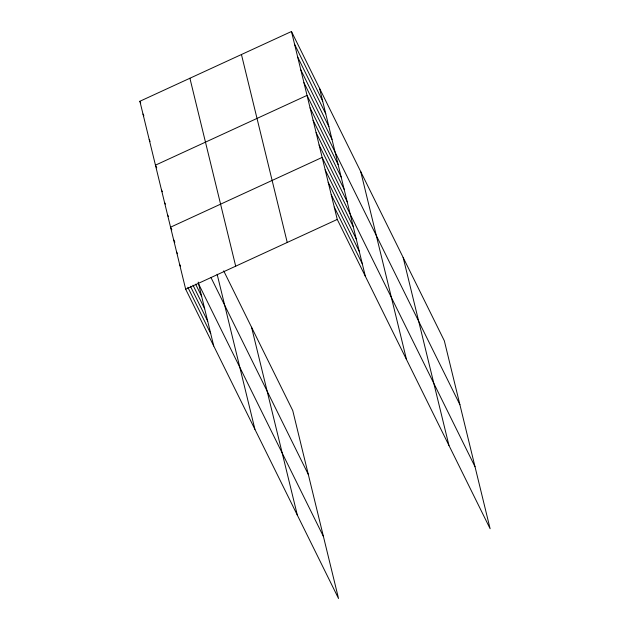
<?xml version="1.0" encoding="UTF-8"?>
<svg xmlns="http://www.w3.org/2000/svg" width="630" height="630" viewBox="0 0 630 630"><rect width="100%" height="100%" fill="white"/><g stroke="black" fill="none" stroke-linecap="round" stroke-linejoin="round"><path stroke-width="0.94" d="M223.705 270.876L292.745 410.563L338.53 598.5L185.669 289.209L139.884 101.272L291.469 31.5L444.331 340.791L490.116 528.727L337.255 219.437L291.469 31.5M185.669 289.209L337.255 219.437M294.588 44.281L322.662 101.084M297.699 57.062L325.773 113.865M300.809 69.843L328.884 126.638M303.928 82.617L332.002 139.419M459.9 404.688L307.038 95.398L155.445 165.17L156.744 167.793M310.062 107.801L338.137 164.603M313.086 120.204L341.153 177.006M316.102 132.615L344.177 189.417M319.127 145.018L347.201 201.82M475.012 466.712L322.15 157.421L170.557 227.186L171.856 229.808M325.167 169.824L353.241 226.627M328.191 182.227L356.265 239.03M331.215 194.631L359.289 251.433M334.239 207.034L362.313 263.836M139.884 101.272L140.742 103.013M142.994 114.046L143.861 115.794M149.223 139.608L150.082 141.356M210.971 277.515L308.306 474.461M161.493 189.977L162.359 191.725M164.517 202.38L165.375 204.128M167.533 214.783L168.399 216.531M198.631 283.988L323.418 536.476M173.581 239.589L174.872 242.211M195.607 284.161L201.655 296.391M176.597 252L177.463 253.748M193.016 285.201L204.671 308.802M179.621 264.403L180.487 266.151M190.417 286.248L207.695 321.205M187.827 287.288L210.719 333.609M403.153 257.473L448.938 445.41M360.73 171.62L406.508 359.565M319.544 88.302L365.329 276.239M241.448 54.526L287.233 242.463M251.559 327.238L297.344 515.175M189.906 78.246L235.691 266.183M217.137 274.255L254.922 429.329M198.166 282.082L213.735 346.012"/></g></svg>
